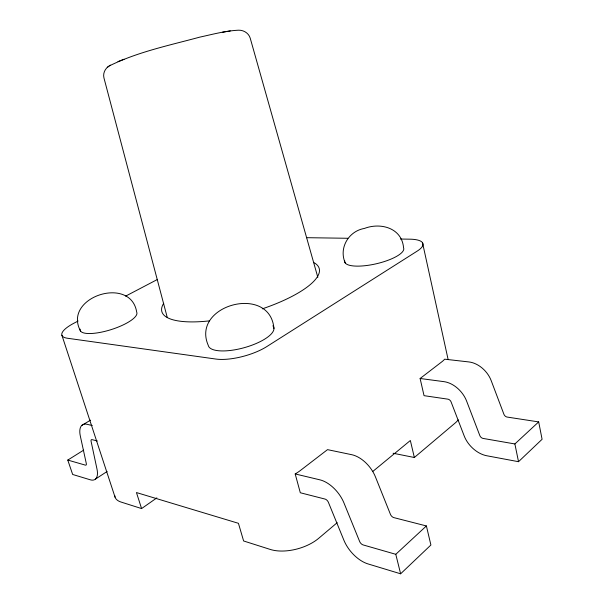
<?xml version="1.0" encoding="UTF-8"?>
<svg xmlns="http://www.w3.org/2000/svg" width="604" height="604" viewBox="0 0 604 604"><rect width="100%" height="100%" fill="white"/><g stroke="black" fill="none" stroke-linecap="round" stroke-linejoin="round"><path stroke-width="0.91" d="M108.531 66.425C104.862 68.864 102.808 73.658 103.963 77.976L167.3 317.606M400.626 573.8L430.901 545.012L426.394 525.948L393.891 517.628A3.76 2.242 49.5 0 1 390.448 514.366L375.446 476.918A25.602 15.379 51.5 0 0 351.702 454.691L327.519 449.64L300.377 470.493A35.153 16.18 -15.7 0 1 295.19 473.944L300.309 492.758L325.012 499.063A3.767 2.159 52.1 0 1 328.41 502.362L343.887 540.21A27.12 15.417 50.3 0 0 368.04 563.932L400.626 573.8L395.786 554.306L363.147 544.929A3.873 2.205 50.3 0 1 359.652 541.516L344.008 503.056A26.387 15.115 52.1 0 0 319.909 479.84L295.19 473.944M518.519 461.698L542.09 439.289L538.677 421.909L507.156 417.062A3.33 2.318 45.7 0 1 503.932 414.321L491.203 380.663A22.733 15.983 48.2 0 0 468.938 361.947L444.65 359.184A31.023 12.186 -11.6 0 1 441.675 361.932L420.112 378.497L424.038 395.665L447.896 399.161A3.337 2.273 49 0 1 451.09 401.924L464.182 435.914A23.941 16.172 46.6 0 0 486.809 455.763L518.519 461.698L514.887 443.955L538.677 421.909M395.786 554.306L426.394 525.948M337.191 522.679L318.716 538.292A34.458 18.014 -15.8 0 1 270.335 549.459L243.616 540.973L238.429 523.306L136.444 492.554L141.593 508.576L156.844 497.885M393.098 453.242L414.352 457.492L455.182 423.004A30.494 13.635 -11 0 0 458.24 419.803M372.721 471.513L410.35 440.505L414.352 457.492M109.15 65.987C137.561 51.914 169.218 45.413 199.69 37.154C212.548 34.36 225.42 30.819 238.618 30.2C243.714 30.026 248.803 33.235 250.237 38.233L317.84 277.364M107.301 67.308L110.336 65.134M95.492 479.07L107.135 471.46M97.342 440.98L92.05 439.636A2.892 1.359 59.1 0 0 91.076 441.282L96.995 469.104A19.728 9.03 58.9 0 1 90.275 479.803L72.654 474.465L67.784 460.074L83.684 450.131M81.691 425.488L90.502 420.15M78.127 321.018L73.96 323.2A31.302 9.03 -17.8 0 0 67.512 338.255L215.854 359.048A36.421 12.608 -15.6 0 0 266.855 346.545L417.168 251.128A31.982 9.415 -12.7 0 0 409.859 239.176L400.467 239.041M125.655 296.119L157.342 279.516M117.976 61.578L124.039 59.245M222.332 32.269L230.313 30.917M306.492 237.682L347.836 238.278M420.112 378.497L444.016 381.66A23.345 15.908 49 0 1 466.62 401.101L479.825 435.575A3.42 2.31 46.6 0 0 483.094 438.429L514.887 443.955M92.284 425.548L86.999 424.287A20.257 9.536 59.1 0 0 80.317 435.99L86.312 463.578A2.816 1.291 58.9 0 1 85.375 465.133L67.784 460.074M141.593 508.576L121.072 502.06A29.868 13.107 -19.4 0 1 114.73 495.446M61.91 335.273L115.047 497.152M80.634 331.211C61.963 297.402 130.796 274.722 136.7 312.155A29.702 8.615 -17.5 0 1 109.618 330.078A29.702 8.615 -17.5 0 1 80.09 329.112M273.937 328.501C270.131 283.714 190.539 304.937 208.282 345.42A33.96 11.544 -15.5 0 0 246.432 347.043A33.96 11.544 -15.5 0 0 272.857 325.805M345.224 262.929C338.595 248.07 348.599 231.098 364.431 228.433C380.701 222.204 401.909 227.98 403.563 247.791A30.276 8.939 -13 0 1 375.28 264.001A30.276 8.939 -13 0 1 344.695 260.762M422.528 242.763L448.1 359.44M314.088 262.71A81.578 24.334 -15.3 0 1 262.272 308.848M209.46 320.867A81.578 24.334 -15.3 0 1 163.707 303.284"/></g></svg>
